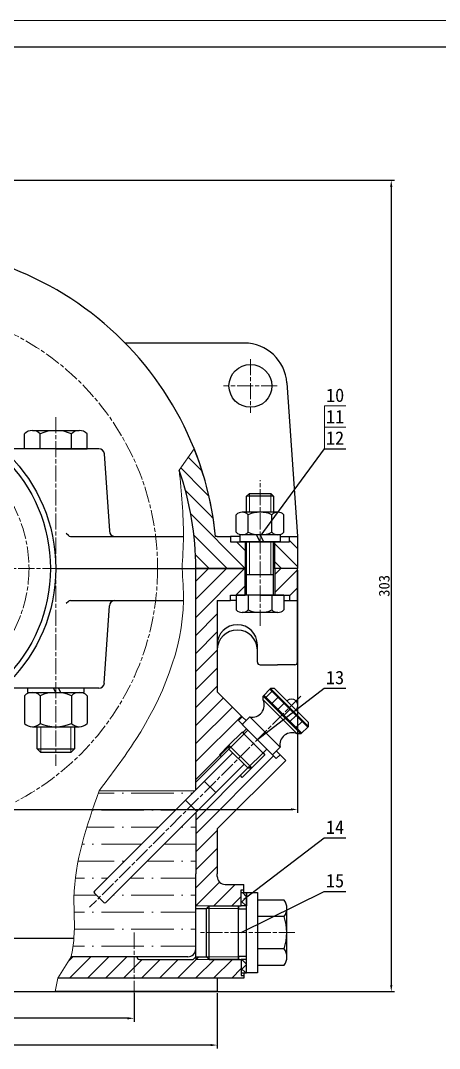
# Model space of a CAD drawing. Header units: millimetres. Extents: x 0 to 1189, y 0 to 841.
# Drawn here: x 465.1 to 621.5, y 457.1 to 841 of the extents above; entities that cross this region are included whole.
import ezdxf
from ezdxf import colors
from ezdxf.entities.mleader import LeaderData, LeaderLine
from ezdxf.enums import TextEntityAlignment as Align
from ezdxf.math import Vec2, Vec3

# ---------------------------------------------------------------- set-up
doc = ezdxf.new("R2010")
doc.units = ezdxf.units.MM
doc.header["$LTSCALE"] = 0.25
doc.linetypes.add('ACAD_ISO08W100', pattern=[36, 24, -3, 6, -3])
for name, color, linetype, lineweight in [('中心线', 7, 'ACAD_ISO08W100', 15), ('剖面线', 5, 'Continuous', 15), ('尺寸', 3, 'Continuous', 15), ('文字', 7, 'Continuous', 15), ('标注', 7, 'Continuous', 15), ('粗实线', 7, 'Continuous', 30), ('细实线', 7, 'Continuous', 15)]:
    doc.layers.add(name, color=color, linetype=linetype, lineweight=lineweight)
doc.styles.add('Songti', font='')
doc.styles.get("Standard").update_dxf_attribs({"font": ''})
doc.styles.get('Songti').set_extended_font_data('SimSun')
doc.styles.get('Standard').set_extended_font_data('SimSun')
doc.dimstyles.new('Songti', dxfattribs={"dimtxt": 2.5, "dimasz": 2.5, "dimexe": 1.25, "dimexo": 0.625, "dimtad": 1, "dimdec": 3, "dimdsep": 46, "dimtxsty": 'Songti', "dimcen": 2.5, "dimadec": 0, "dimazin": 0, "dimtfac": 1, "dimtdec": 3, "dimtmove": 0, "dimatfit": 3, "dimfxl": 1, "dimarcsym": 0})

# ---------------------------------------------------------------- blocks, each defined once
blk = doc.blocks.new('*D1175')
at = {"layer": 'Defpoints', "color": 0, "transparency": 16777216}
for p in [(330.55, 781.36), (330.55, 478.33), (603.54, 478.33)]:
    blk.add_point(p, dxfattribs=at)
at = {"layer": '尺寸', "color": 0, "lineweight": -2, "transparency": 16777216}
for p, q in [((331.17, 781.36), (604.79, 781.36)), ((603.54, 778.86), (603.54, 480.83)), ((331.17, 478.33), (604.79, 478.33))]:
    blk.add_line(p, q, dxfattribs=at)
at = {"layer": '尺寸', "color": 0, "transparency": 16777216}
for points in [[(603.12, 778.86), (603.96, 778.86), (603.54, 781.36)], [(603.12, 480.83), (603.96, 480.83), (603.54, 478.33)]]:
    blk.add_solid(points, dxfattribs=at)
at = {"layer": '尺寸', "color": 0, "transparency": 16777216, "insert": (600.92, 629.85), "char_height": 4, "attachment_point": 5, "rotation": 90, "style": 'Songti'}
blk.add_mtext('303', dxfattribs=at)
blk = doc.blocks.new('*D1177')
at = {"layer": 'Defpoints', "color": 0, "transparency": 16777216}
for p in [(221.67, 478.33), (507.54, 478.33), (221.67, 468.33)]:
    blk.add_point(p, dxfattribs=at)
at = {"layer": '尺寸', "color": 0, "lineweight": -2, "transparency": 16777216}
for p, q in [((221.67, 477.71), (221.67, 467.08)), ((507.54, 477.71), (507.54, 467.08)), ((505.04, 468.33), (224.17, 468.33))]:
    blk.add_line(p, q, dxfattribs=at)
at = {"layer": '尺寸', "color": 0, "transparency": 16777216}
for points in [[(224.17, 468.75), (224.17, 467.92), (221.67, 468.33)], [(505.04, 468.75), (505.04, 467.92), (507.54, 468.33)]]:
    blk.add_solid(points, dxfattribs=at)
at = {"layer": '尺寸', "color": 0, "transparency": 16777216, "insert": (364.6, 470.96), "char_height": 4, "attachment_point": 5, "style": 'Songti'}
blk.add_mtext('286', dxfattribs=at)
blk = doc.blocks.new('*D1178')
at = {"layer": 'Defpoints', "color": 0, "transparency": 16777216}
for p in [(160.67, 636.35), (568.54, 636.35), (568.54, 546.35)]:
    blk.add_point(p, dxfattribs=at)
at = {"layer": '尺寸', "color": 0, "lineweight": -2, "transparency": 16777216}
for p, q in [((160.67, 635.73), (160.67, 545.1)), ((568.54, 635.73), (568.54, 545.1)), ((163.17, 546.35), (566.04, 546.35))]:
    blk.add_line(p, q, dxfattribs=at)
at = {"layer": '尺寸', "color": 0, "transparency": 16777216}
for points in [[(163.17, 546.77), (163.17, 545.94), (160.67, 546.35)], [(566.04, 546.77), (566.04, 545.94), (568.54, 546.35)]]:
    blk.add_solid(points, dxfattribs=at)
at = {"layer": '尺寸', "color": 0, "transparency": 16777216, "insert": (364.6, 548.98), "char_height": 4, "attachment_point": 5, "style": 'Songti'}
blk.add_mtext('408', dxfattribs=at)
blk = doc.blocks.new('*D1179')
at = {"layer": 'Defpoints', "color": 0, "transparency": 16777216}
for p in [(190.67, 478.33), (538.54, 478.33), (190.67, 458.33)]:
    blk.add_point(p, dxfattribs=at)
at = {"layer": '尺寸', "color": 0, "lineweight": -2, "transparency": 16777216}
for p, q in [((190.67, 477.71), (190.67, 457.08)), ((538.54, 477.71), (538.54, 457.08)), ((536.04, 458.33), (193.17, 458.33))]:
    blk.add_line(p, q, dxfattribs=at)
at = {"layer": '尺寸', "color": 0, "transparency": 16777216}
for points in [[(193.17, 458.75), (193.17, 457.92), (190.67, 458.33)], [(536.04, 458.75), (536.04, 457.92), (538.54, 458.33)]]:
    blk.add_solid(points, dxfattribs=at)
at = {"layer": '尺寸', "color": 0, "transparency": 16777216, "insert": (364.6, 460.96), "char_height": 4, "attachment_point": 5, "style": 'Songti'}
blk.add_mtext('348', dxfattribs=at)
blk = doc.blocks.new('_None')

msp = doc.modelspace()

# ---------------------------------------------------------------- hatches: boundary and pattern name
at = {"layer": '剖面线'}
h = msp.add_hatch(dxfattribs=at)
h.set_pattern_fill('ANSI31', color=256, scale=1.5, angle=90, style=0)
edge = h.paths.add_edge_path(flags=16)
edge.add_line((538.54, 648.35), (543.54, 648.35))
edge.add_line((543.54, 648.35), (543.54, 646.35))
edge.add_line((543.54, 646.35), (549.04, 646.35))
edge.add_line((549.04, 646.35), (549.04, 636.35))
edge.add_line((549.04, 636.35), (530.54, 636.35))
edge.add_arc((418.27, 636.35), 112.27, 0, 19.0917)
edge.add_line((524.37, 673.07), (529.92, 681.07))
edge.add_arc((418.27, 636.35), 120.27, 5.7262, 21.8292, ccw=False)
edge.add_line((537.94, 648.35), (538.54, 648.35))
h = msp.add_hatch(dxfattribs=at)
h.set_pattern_fill('ANSI31', color=256, scale=1.5, angle=90, style=0)
h.paths.add_polyline_path([(568.54, 648.35), (568.54, 636.35), (560.04, 636.35), (560.04, 646.35), (565.54, 646.35), (565.54, 648.35)], flags=16)
h = msp.add_hatch(dxfattribs=at)
h.set_pattern_fill('ANSI31', color=256, scale=1.5, style=0)
h.paths.add_polyline_path([(538.54, 624.35), (543.54, 624.35), (543.54, 626.35), (549.04, 626.35), (549.04, 636.35), (530.54, 636.35), (530.54, 556.51), (542.93, 568.9), (542.93, 570.32), (547.88, 575.27), (548.59, 574.56), (550.01, 575.97), (546.47, 579.51), (547.88, 580.92), (538.54, 590.27)], flags=16)
h = msp.add_hatch(dxfattribs=at)
h.set_pattern_fill('ANSI31', color=256, scale=1.5, style=0)
h.paths.add_polyline_path([(568.54, 624.35), (568.54, 636.35), (560.04, 636.35), (560.04, 626.35), (565.54, 626.35), (565.54, 624.35)], flags=16)
h = msp.add_hatch(dxfattribs=at)
h.set_pattern_fill('ANSI37', color=256, style=0)
h.paths.add_polyline_path([(569.8, 574.56), (572.63, 577.39), (558.49, 591.53), (555.66, 588.7)], flags=16)
h = msp.add_hatch(dxfattribs=at)
h.set_pattern_fill('ANSI31', color=256, scale=1.5, style=0)
edge = h.paths.add_edge_path(flags=16)
edge.add_line((562.03, 566.78), (560.61, 565.37))
edge.add_line((560.61, 565.37), (557.08, 568.9))
edge.add_line((557.08, 568.9), (555.66, 567.49))
edge.add_line((555.66, 567.49), (556.37, 566.78))
edge.add_line((556.37, 566.78), (551.42, 561.83))
edge.add_line((551.42, 561.83), (550.01, 561.83))
edge.add_line((550.01, 561.83), (530.54, 542.37))
edge.add_line((530.54, 542.37), (530.54, 522.33))
edge.add_line((530.54, 522.33), (530.54, 509.33))
edge.add_line((530.54, 509.33), (534.54, 509.33))
edge.add_line((534.54, 509.33), (535.54, 510.33))
edge.add_line((535.54, 510.33), (547.54, 510.33))
edge.add_line((547.54, 510.33), (547.54, 516.33))
edge.add_line((547.54, 516.33), (548.54, 516.33))
edge.add_line((548.54, 516.33), (548.54, 518.33))
edge.add_line((548.54, 518.33), (541.54, 518.33))
edge.add_arc((541.54, 521.33), 3, 180, 270, ccw=False)
edge.add_line((538.54, 521.33), (538.54, 522.33))
edge.add_line((538.54, 522.33), (538.54, 539.05))
edge.add_line((538.54, 539.05), (564.15, 564.66))
edge.add_line((564.15, 564.66), (562.03, 566.78))
h = msp.add_hatch(dxfattribs=at)
h.set_pattern_fill('ANSI36', color=256, scale=2, angle=135, style=0)
edge = h.paths.add_edge_path(flags=16)
edge.add_line((530.54, 522.33), (530.54, 542.37))
edge.add_line((530.54, 542.37), (530.54, 545.19))
edge.add_line((530.54, 545.19), (496.91, 511.57))
edge.add_arc((496.56, 511.92), 0.5, 225, 315, ccw=False)
edge.add_line((496.2, 511.57), (494.44, 513.33))
edge.add_line((494.44, 513.33), (492.67, 515.1))
edge.add_arc((493.02, 515.45), 0.5, 135, 225, ccw=False)
edge.add_line((492.67, 515.81), (530.19, 553.33))
edge.add_line((530.19, 553.33), (494.44, 553.33))
edge.add_spline(control_points=[(494.44, 553.33), (489.85, 540.16), (483.59, 522.17), (485.7, 500.93), (484.44, 493.66), (484.04, 491.33)], knot_values=[0, 0, 0, 0, 41.088267, 56.088267, 63.159335, 63.159335, 63.159335, 63.159335], degree=3, periodic=0)
edge.add_line((484.04, 491.33), (527.54, 491.33))
edge.add_arc((527.54, 494.33), 3, 270, 360)
edge.add_line((530.54, 494.33), (530.54, 522.33))
h = msp.add_hatch(dxfattribs=at)
h.set_pattern_fill('ANSI37', color=256, scale=0.8, angle=90, style=0)
h.paths.add_polyline_path([(547.54, 515.33), (549.54, 515.33), (549.54, 510.33), (547.54, 510.33)], flags=16)
h = msp.add_hatch(dxfattribs=at)
h.set_pattern_fill('ANSI31', color=256, scale=1.5, style=0)
edge = h.paths.add_edge_path(flags=16)
edge.add_line((479.04, 483.33), (484.04, 491.33))
edge.add_line((484.04, 491.33), (508.54, 491.33))
edge.add_arc((509.54, 491.33), 1, 180, 270)
edge.add_line((509.54, 490.33), (529.54, 490.33))
edge.add_line((529.54, 490.33), (530.54, 491.33))
edge.add_line((530.54, 491.33), (534.54, 491.33))
edge.add_line((534.54, 491.33), (535.54, 490.33))
edge.add_line((535.54, 490.33), (547.54, 490.33))
edge.add_line((547.54, 490.33), (547.54, 484.33))
edge.add_line((547.54, 484.33), (548.54, 484.33))
edge.add_line((548.54, 484.33), (548.54, 483.33))
edge.add_line((548.54, 483.33), (479.04, 483.33))
h = msp.add_hatch(dxfattribs=at)
h.set_pattern_fill('ANSI37', color=256, scale=0.8, angle=90, style=0)
h.paths.add_polyline_path([(547.54, 485.33), (549.54, 485.33), (549.54, 490.33), (547.54, 490.33)], flags=16)

# ---------------------------------------------------------------- linework, layer by layer
at = {"layer": '中心线'}
for p, q in [((550.94, 714.54), (550.94, 694.54)), ((560.94, 704.54), (540.94, 704.54)), ((478.27, 692.87), (478.27, 562.63)), ((554.54, 614.95), (554.54, 669.35)), ((488.27, 636.35), (348.27, 636.35)), ((569.8, 588.7), (490.9, 509.8)), ((507.54, 500.33), (507.54, 476.33)), ((567.54, 500.33), (531.54, 500.33))]:
    msp.add_line(p, q, dxfattribs=at)
for radius in [98.02, 50]:
    msp.add_circle((418.27, 636.35), radius, dxfattribs=at)
at = {"layer": '文字'}
msp.add_line((1189, 841), (0, 841), dxfattribs=at)
at = {"layer": '标注'}
for p, q in [((578.56, 689.07), (578.57, 697.07)), ((578.57, 697.07), (586.57, 697.07)), ((578.55, 681.07), (578.56, 689.07)), ((578.56, 689.07), (586.56, 689.07))]:
    msp.add_line(p, q, dxfattribs=at)
at = {"layer": '粗实线'}
for p, q in [((1179, 831), (25, 831)), ((548.61, 720.54), (504.16, 720.54)), ((564.57, 705.65), (568.54, 648.35)), ((469.51, 687.87), (487.03, 687.87)), ((466.6, 681.07), (466.6, 686.67)), ((472.43, 681.07), (472.43, 686.67)), ((484.11, 681.07), (484.11, 686.67)), ((489.95, 681.07), (489.95, 686.67)), ((494.4, 681.07), (458.27, 681.07)), ((478.27, 681.07), (466.6, 681.07)), ((466.6, 681.07), (466.6, 681.07)), ((478.27, 681.07), (489.95, 681.07)), ((489.95, 681.07), (489.95, 681.07)), ((496.39, 679.2), (498.27, 650.35)), ((549.54, 663.35), (550.54, 664.35)), ((550.54, 664.35), (558.54, 664.35)), ((558.54, 664.35), (559.54, 663.35)), ((549.54, 657.35), (549.54, 663.35)), ((559.54, 663.35), (549.54, 663.35)), ((559.54, 663.35), (559.54, 657.35)), ((561.2, 657.35), (547.88, 657.35)), ((545.66, 649.87), (545.66, 656.43)), ((550.1, 649.87), (550.1, 656.43)), ((558.98, 649.87), (558.98, 656.43)), ((563.43, 649.87), (563.43, 656.43)), ((482.95, 648.67), (482.19, 649.43)), ((498.27, 650.35), (498.27, 650.35)), ((562.14, 648.95), (546.94, 648.95)), ((546.94, 648.95), (546.94, 646.35)), ((561.2, 648.95), (547.88, 648.95)), ((554.54, 646.35), (553.24, 648.95)), ((554.54, 648.95), (555.84, 646.35)), ((562.14, 646.35), (562.14, 648.95)), ((483.72, 648.35), (525.92, 648.35)), ((500.27, 648.35), (500.27, 648.35)), ((538.54, 648.35), (537.94, 648.35)), ((538.54, 648.35), (543.54, 648.35)), ((543.54, 648.35), (543.54, 646.35)), ((546.94, 648.35), (543.54, 648.35)), ((543.54, 646.35), (549.04, 646.35)), ((546.94, 646.35), (562.14, 646.35)), ((562.14, 646.35), (546.94, 646.35)), ((549.04, 646.35), (549.04, 636.35)), ((549.54, 626.35), (549.54, 646.35)), ((559.54, 626.35), (559.54, 646.35)), ((560.04, 636.35), (560.04, 646.35)), ((560.04, 646.35), (565.54, 646.35)), ((562.14, 648.35), (565.54, 648.35)), ((565.54, 646.35), (565.54, 648.35)), ((565.54, 648.35), (568.54, 648.35)), ((568.54, 648.35), (568.54, 636.35)), ((478.27, 636.35), (533.42, 636.35)), ((525.42, 636.35), (549.54, 636.35)), ((549.04, 636.35), (530.54, 636.35)), ((530.54, 556.51), (530.54, 636.35)), ((549.04, 636.35), (530.54, 636.35)), ((549.04, 626.35), (549.04, 636.35)), ((559.54, 633.95), (549.54, 633.95)), ((568.54, 636.35), (559.54, 636.35)), ((568.54, 636.35), (560.04, 636.35)), ((560.04, 636.35), (560.04, 626.35)), ((568.54, 636.35), (560.04, 636.35)), ((568.54, 624.35), (568.54, 636.35)), ((568.54, 624.35), (568.54, 636.35)), ((543.54, 624.35), (543.54, 626.35)), ((543.54, 626.35), (549.04, 626.35)), ((554.54, 626.35), (545.66, 626.35)), ((545.66, 626.35), (545.66, 626.35)), ((545.66, 626.35), (545.66, 620.87)), ((563.43, 626.35), (545.66, 626.35)), ((550.1, 626.35), (550.1, 620.87)), ((554.54, 626.35), (563.43, 626.35)), ((558.98, 626.35), (558.98, 620.87)), ((560.04, 626.35), (565.54, 626.35)), ((563.43, 626.35), (563.43, 626.35)), ((563.43, 626.35), (563.43, 620.87)), ((565.54, 626.35), (565.54, 624.35)), ((482.95, 624.04), (482.19, 623.27)), ((483.72, 624.35), (525.92, 624.35)), ((496.39, 593.5), (498.27, 622.35)), ((498.27, 622.35), (498.27, 622.35)), ((500.27, 624.35), (500.27, 624.35)), ((538.54, 624.35), (543.54, 624.35)), ((538.54, 624.35), (538.54, 590.27)), ((545.66, 624.35), (543.54, 624.35)), ((563.43, 624.35), (565.54, 624.35)), ((565.54, 624.35), (568.54, 624.35)), ((568.54, 601.35), (568.54, 624.35)), ((561.2, 619.95), (547.88, 619.95)), ((553.54, 601.35), (553.54, 607.85)), ((554.54, 600.35), (561.04, 600.35)), ((567.54, 600.35), (561.04, 600.35)), ((494.4, 591.63), (458.27, 591.63)), ((488.87, 591.63), (467.67, 591.63)), ((467.67, 591.63), (467.67, 590.03)), ((478.27, 590.03), (477.47, 591.63)), ((479.27, 591.63), (480.07, 590.03)), ((488.87, 590.03), (488.87, 591.63)), ((558.49, 591.53), (555.66, 588.7)), ((572.63, 577.39), (558.49, 591.53)), ((559.9, 591.53), (558.49, 591.53)), ((572.63, 578.8), (559.9, 591.53)), ((466.6, 588.82), (466.6, 578.44)), ((467.67, 590.03), (488.87, 590.03)), ((469.51, 590.03), (487.03, 590.03)), ((472.43, 588.82), (472.43, 578.44)), ((484.11, 588.82), (484.11, 578.44)), ((489.95, 588.82), (489.95, 578.44)), ((538.54, 590.27), (547.88, 580.92)), ((555.66, 588.7), (569.8, 574.56)), ((555.66, 587.29), (555.66, 588.7)), ((555.66, 587.29), (568.39, 574.56)), ((547.88, 580.92), (546.47, 579.51)), ((547.88, 578.09), (550.71, 580.92)), ((547.88, 580.92), (549.3, 579.51)), ((550.71, 580.92), (562.03, 569.61)), ((469.51, 577.23), (487.03, 577.23)), ((471.27, 569.03), (471.27, 577.23)), ((485.27, 577.23), (485.27, 569.03)), ((546.47, 579.51), (550.01, 575.97)), ((559.2, 566.78), (547.88, 578.09)), ((550.01, 575.97), (548.59, 574.56)), ((550.01, 575.97), (548.59, 574.56)), ((569.8, 574.56), (572.63, 577.39)), ((572.63, 577.39), (572.63, 578.8)), ((547.88, 575.27), (542.93, 570.32)), ((547.88, 575.27), (542.93, 570.32)), ((548.59, 574.56), (547.88, 575.27)), ((556.37, 566.78), (547.88, 575.27)), ((569.8, 574.56), (568.39, 574.56)), ((472.67, 567.63), (471.27, 569.03)), ((471.27, 569.03), (485.27, 569.03)), ((485.27, 569.03), (483.87, 567.63)), ((542.93, 568.9), (530.54, 556.51)), ((542.93, 570.32), (542.93, 568.9)), ((542.93, 570.32), (542.93, 568.9)), ((542.93, 570.32), (551.42, 561.83)), ((542.93, 568.9), (542.93, 568.9)), ((542.93, 568.9), (550.01, 561.83)), ((557.08, 568.9), (555.66, 567.49)), ((557.08, 568.9), (555.66, 567.49)), ((560.61, 565.37), (557.08, 568.9)), ((562.03, 569.61), (559.2, 566.78)), ((483.87, 567.63), (472.67, 567.63)), ((492.67, 515.81), (544.35, 567.49)), ((564.15, 564.66), (538.54, 539.05)), ((539.4, 566.78), (540.11, 566.07)), ((551.42, 561.83), (556.37, 566.78)), ((556.37, 566.78), (551.42, 561.83)), ((555.66, 567.49), (556.37, 566.78)), ((562.03, 566.78), (560.61, 568.19)), ((562.03, 566.78), (560.61, 565.37)), ((562.03, 566.78), (564.15, 564.66)), ((496.91, 511.57), (548.59, 563.24)), ((550.01, 561.83), (530.54, 542.37)), ((550.01, 561.83), (551.42, 561.83)), ((551.42, 561.83), (550.01, 561.83)), ((550.01, 561.83), (550.01, 561.83)), ((533.73, 556.87), (537.97, 552.63)), ((547.88, 558.3), (547.18, 559)), ((530.54, 553.68), (530.54, 556.51)), ((526.66, 549.8), (530.9, 545.56)), ((530.54, 545.19), (530.54, 542.37)), ((530.54, 542.37), (530.54, 522.33)), ((538.54, 539.05), (538.54, 522.33)), ((530.54, 509.33), (530.54, 522.33)), ((530.54, 491.33), (530.54, 522.33)), ((530.54, 494.33), (530.54, 522.33)), ((538.54, 521.33), (538.54, 522.33)), ((541.54, 518.33), (548.54, 518.33)), ((548.54, 516.33), (548.54, 518.33)), ((492.67, 515.1), (494.44, 513.33)), ((547.54, 510.33), (547.54, 516.33)), ((547.54, 516.33), (548.54, 516.33)), ((547.54, 515.33), (549.54, 515.33)), ((547.54, 510.33), (547.54, 515.33)), ((548.54, 515.33), (548.54, 516.33)), ((549.54, 485.33), (549.54, 515.33)), ((549.54, 515.33), (553.54, 515.33)), ((549.54, 515.33), (549.54, 510.33)), ((553.54, 515.33), (553.54, 485.33)), ((496.2, 511.57), (494.44, 513.33)), ((563.54, 512.43), (553.54, 512.43)), ((530.54, 509.33), (534.54, 509.33)), ((534.54, 509.33), (535.54, 510.33)), ((534.54, 509.33), (535.54, 510.33)), ((534.54, 491.33), (534.54, 509.33)), ((535.54, 510.33), (547.54, 510.33)), ((535.54, 510.33), (546.54, 510.33)), ((535.54, 490.33), (535.54, 510.33)), ((546.54, 510.33), (546.54, 509.23)), ((546.54, 490.33), (546.54, 510.33)), ((546.54, 509.23), (549.54, 509.23)), ((549.54, 510.33), (547.54, 510.33)), ((564.54, 491.26), (564.54, 509.41)), ((563.54, 506.38), (553.54, 506.38)), ((418.27, 498.33), (485.04, 498.33)), ((549.54, 491.43), (546.54, 491.43)), ((546.54, 491.43), (546.54, 490.33)), ((563.54, 494.28), (553.54, 494.28)), ((508.54, 491.33), (484.04, 491.33)), ((527.54, 491.33), (484.04, 491.33)), ((508.54, 491.33), (508.54, 491.33)), ((509.54, 490.33), (529.54, 490.33)), ((530.54, 491.33), (529.54, 490.33)), ((530.54, 491.33), (534.54, 491.33)), ((530.54, 491.33), (530.54, 490.33)), ((535.54, 490.33), (534.54, 491.33)), ((534.54, 491.33), (535.54, 490.33)), ((546.54, 490.33), (535.54, 490.33)), ((535.54, 490.33), (547.54, 490.33)), ((549.54, 490.33), (547.54, 490.33)), ((547.54, 490.33), (547.54, 485.33)), ((547.54, 490.33), (547.54, 484.33)), ((549.54, 485.33), (549.54, 490.33)), ((553.54, 488.23), (563.54, 488.23)), ((547.54, 485.33), (549.54, 485.33)), ((547.54, 484.33), (548.54, 484.33)), ((548.54, 485.33), (548.54, 484.33)), ((548.54, 484.33), (548.54, 483.33)), ((553.54, 485.33), (549.54, 485.33)), ((548.54, 483.33), (479.04, 483.33)), ((538.54, 483.33), (538.54, 478.33)), ((418.27, 478.33), (478.04, 478.33)), ((538.54, 478.33), (478.04, 478.33))]:
    msp.add_line(p, q, dxfattribs=at)
for centre, radius in [((550.94, 704.54), 8), ((418.27, 636.35), 60), ((418.27, 636.35), 58)]:
    msp.add_circle(centre, radius, dxfattribs=at)
for centre, radius, start, end in [((418.27, 636.35), 120.27, 5.7262, 99.2912), ((548.61, 704.54), 16, 3.9621, 90), ((469.51, 683.75), 4.13, 45, 135), ((478.27, 673.18), 14.7, 66.5982, 113.4018), ((487.03, 683.75), 4.13, 45, 135), ((494.4, 679.07), 2, 3.7248, 90), ((418.27, 636.35), 120.27, 5.7262, 21.8292), ((418.27, 636.35), 112.27, 0, 19.0917), ((547.88, 654.21), 3.14, 45, 135), ((554.54, 646.17), 11.19, 66.5982, 113.4018), ((561.2, 654.21), 3.14, 45, 135), ((500.27, 650.35), 2, 180, 270), ((547.88, 652.09), 3.14, 225, 315), ((554.54, 660.14), 11.19, 246.5982, 293.4018), ((561.2, 652.09), 3.14, 225, 315), ((483.72, 649.43), 1.08, 225, 270), ((483.72, 623.27), 1.08, 90, 135), ((500.27, 622.35), 2, 90, 180), ((547.88, 623.09), 3.14, 225, 315), ((554.54, 631.14), 11.19, 246.5982, 293.4018), ((561.2, 623.09), 3.14, 225, 315), ((546.04, 607.85), 7.5, 0, 180), ((546.04, 605.85), 7.5, 0, 180), ((554.54, 601.35), 1, 180, 270), ((567.54, 601.35), 1, 270, 0), ((494.4, 593.63), 2, 270, 356.2752), ((469.51, 585.9), 4.13, 45, 135), ((478.27, 575.33), 14.7, 66.5982, 113.4018), ((487.03, 585.9), 4.13, 45, 135), ((566.27, 585.17), 2.4, 315, 135), ((551.6, 585.34), 4.51, 258.6901, 25.56), ((469.51, 581.36), 4.13, 225, 315), ((478.27, 591.93), 14.7, 246.5982, 293.4018), ((487.03, 581.36), 4.13, 225, 315), ((566.45, 570.49), 4.51, 64.44, 191.3099), ((541.54, 521.33), 3, 180, 270), ((493.02, 515.45), 0.5, 135, 225), ((496.56, 511.92), 0.5, 225, 315), ((559.47, 509.41), 5.08, 323.4144, 36.5856), ((545.74, 500.33), 18.8, 341.229, 18.771), ((527.54, 494.33), 3, 270, 0), ((559.47, 491.26), 5.08, 323.4144, 36.5856), ((509.54, 491.33), 1, 180, 270)]:
    msp.add_arc(centre, radius, start, end, dxfattribs=at)
at = {"layer": '细实线'}
for p, q in [((524.37, 673.07), (529.92, 681.07)), ((550.54, 664.35), (550.54, 657.35)), ((558.54, 664.35), (558.54, 657.35)), ((550.54, 633.95), (550.54, 646.35)), ((558.54, 633.95), (558.54, 646.35)), ((472.67, 567.63), (472.67, 577.23)), ((483.87, 567.63), (483.87, 577.23)), ((542.93, 568.9), (548.59, 574.56)), ((542.93, 570.32), (539.4, 566.78)), ((550.01, 561.83), (555.66, 567.49)), ((551.42, 561.83), (547.88, 558.3)), ((492.67, 515.81), (530.19, 553.33)), ((530.19, 553.33), (494.44, 553.33)), ((496.91, 511.57), (530.54, 545.19)), ((530.54, 545.19), (530.54, 542.37)), ((530.54, 522.33), (530.54, 542.37)), ((492.67, 515.1), (494.44, 513.33)), ((496.2, 511.57), (494.44, 513.33)), ((530.54, 510.33), (535.54, 510.33)), ((546.54, 509.33), (534.54, 509.33)), ((479.04, 483.33), (484.04, 491.33)), ((530.54, 490.33), (535.54, 490.33)), ((546.54, 491.33), (534.54, 491.33)), ((479.04, 483.33), (478.04, 478.33))]:
    msp.add_line(p, q, dxfattribs=at)
for centre, start, end in [((493.02, 515.45), 135, 225), ((496.56, 511.92), 225, 315)]:
    msp.add_arc(centre, 0.5, start, end, dxfattribs=at)
for points, knots in [([(524.37, 673.07), (525.18, 664.84), (526.38, 652.61), (525.66, 640.35), (525.42, 636.35)], [0, 0, 0, 0, 24.770348, 36.78076, 36.78076, 36.78076, 36.78076]), ([(525.42, 636.35), (525.7, 632.35), (527.28, 610.06), (514.86, 580.28), (499.15, 559.55), (494.44, 553.33)], [0, 0, 0, 0, 12.010412, 66.89155, 90.394672, 90.394672, 90.394672, 90.394672]), ([(494.44, 553.33), (489.85, 540.16), (483.59, 522.17), (485.7, 500.93), (484.44, 493.66), (484.04, 491.33)], [0, 0, 0, 0, 41.088267, 56.088267, 63.159335, 63.159335, 63.159335, 63.159335])]:
    msp.add_open_spline(points, degree=3, knots=knots, dxfattribs=at)

# ---------------------------------------------------------------- texts
at = {"layer": '文字', "style": 'Songti'}
for s, p in [('10', (582.57, 701.07)), ('11', (582.56, 693.07)), ('12', (582.55, 685.07)), ('13', (582.54, 595.63)), ('14', (582.54, 539.74)), ('15', (582.54, 519.74))]:
    msp.add_text(s, height=5, dxfattribs=at).set_placement(p, align=Align.MIDDLE_CENTER)

# ---------------------------------------------------------------- dimensions: what is measured, and where the dimension line sits
at = {"layer": '尺寸'}
dim = msp.add_linear_dim(base=(603.54, 478.33), p1=(330.55, 781.36), p2=(330.55, 478.33), angle=90, dimstyle='Songti', override={"dimtxt": 4, "dimasz": 2.5, "dimdec": 0, "dimdsep": 46, "dimpost": '<>'}, dxfattribs=at)
dim.commit()
dim.dimension.update_dxf_attribs({"geometry": '*D1175', "text_midpoint": (600.92, 629.85)})
for base, p1, p2, picture, middle in [((568.54, 546.35), (160.67, 636.35), (568.54, 636.35), '*D1178', (364.6, 548.98)), ((190.67, 458.33), (538.54, 478.33), (190.67, 478.33), '*D1179', (364.6, 460.96)), ((221.67, 468.33), (507.54, 478.33), (221.67, 478.33), '*D1177', (364.6, 470.96))]:
    dim = msp.add_linear_dim(base=base, p1=p1, p2=p2, dimstyle='Songti', override={"dimtxt": 4, "dimasz": 2.5, "dimdec": 0, "dimdsep": 46, "dimpost": '<>'}, dxfattribs=at)
    dim.commit()
    dim.dimension.update_dxf_attribs({"geometry": picture, "text_midpoint": middle})

# ---------------------------------------------------------------- leaders
at = {"layer": '标注'}
ml = msp.add_multileader_mtext('Standard', dxfattribs=at)
ml.set_content('', color=256)
ml.set_leader_properties()
ml.set_arrow_properties(name='NONE')
ml.build(insert=Vec2(0, 0))
ml.multileader.update_dxf_attribs({"text_left_attachment_type": 5, "text_right_attachment_type": 5, "dogleg_length": 6})
ctx = ml.context
ctx.base_point = Vec3(584.55, 681.07)
ctx.left_attachment, ctx.right_attachment = 5, 5
notes = []
notes.append((ctx, [(0, (1, 1, 0), (578.55, 681.07), (1, 0), 6, [(0, [(554.54, 648.35)], 0, [])])]))
ctx.mtext.insert, ctx.mtext.flow_direction = Vec3(586.55, 685.07), 5
ml = msp.add_multileader_mtext('Standard', dxfattribs=at)
ml.set_content('', color=256)
ml.set_leader_properties()
ml.set_arrow_properties(name='NONE')
ml.build(insert=Vec2(0, 0))
ml.multileader.update_dxf_attribs({"text_left_attachment_type": 5, "text_right_attachment_type": 5, "dogleg_length": 6})
ctx = ml.context
ctx.base_point = Vec3(584.54, 591.63)
ctx.left_attachment, ctx.right_attachment = 5, 5
notes.append((ctx, [(0, (1, 1, 0), (578.54, 591.63), (1, 0), 6, [(0, [(553.54, 572.44)], 0, [])])]))
ctx.mtext.insert, ctx.mtext.flow_direction = Vec3(586.54, 595.63), 5
ml = msp.add_multileader_mtext('Standard', dxfattribs=at)
ml.set_content('', color=256)
ml.set_leader_properties()
ml.set_arrow_properties(name='NONE')
ml.build(insert=Vec2(0, 0))
ml.multileader.update_dxf_attribs({"text_left_attachment_type": 5, "text_right_attachment_type": 5, "dogleg_length": 6})
ctx = ml.context
ctx.base_point = Vec3(584.54, 535.74)
ctx.left_attachment, ctx.right_attachment = 5, 5
notes.append((ctx, [(0, (1, 1, 0), (578.54, 535.74), (1, 0), 6, [(0, [(548.54, 512.83)], 0, [])])]))
ctx.mtext.insert, ctx.mtext.flow_direction = Vec3(586.54, 539.74), 5
ml = msp.add_multileader_mtext('Standard', dxfattribs=at)
ml.set_content('', color=256)
ml.set_leader_properties()
ml.set_arrow_properties(name='NONE')
ml.build(insert=Vec2(0, 0))
ml.multileader.update_dxf_attribs({"text_left_attachment_type": 5, "text_right_attachment_type": 5, "dogleg_length": 6})
ctx = ml.context
ctx.base_point = Vec3(584.54, 515.74)
ctx.left_attachment, ctx.right_attachment = 5, 5
notes.append((ctx, [(0, (1, 1, 0), (578.54, 515.74), (1, 0), 6, [(0, [(547.54, 500.33)], 0, [])])]))
ctx.mtext.insert, ctx.mtext.flow_direction = Vec3(586.54, 519.74), 5
for ctx, leaders in notes:
    for number, flags, end, landing, length, lines in leaders:
        leader = LeaderData()
        leader.index, (leader.has_last_leader_line, leader.has_dogleg_vector, leader.attachment_direction) = number, flags
        leader.last_leader_point, leader.dogleg_vector, leader.dogleg_length = Vec3(end), Vec3(landing), length
        for number, points, colour, breaks in lines:
            line = LeaderLine()
            line.index, line.vertices, line.color, line.breaks = number, Vec3.list(points), colors.encode_raw_color(colour), breaks
            leader.lines.append(line)
        ctx.leaders.append(leader)

doc.saveas('drawing.dxf')
